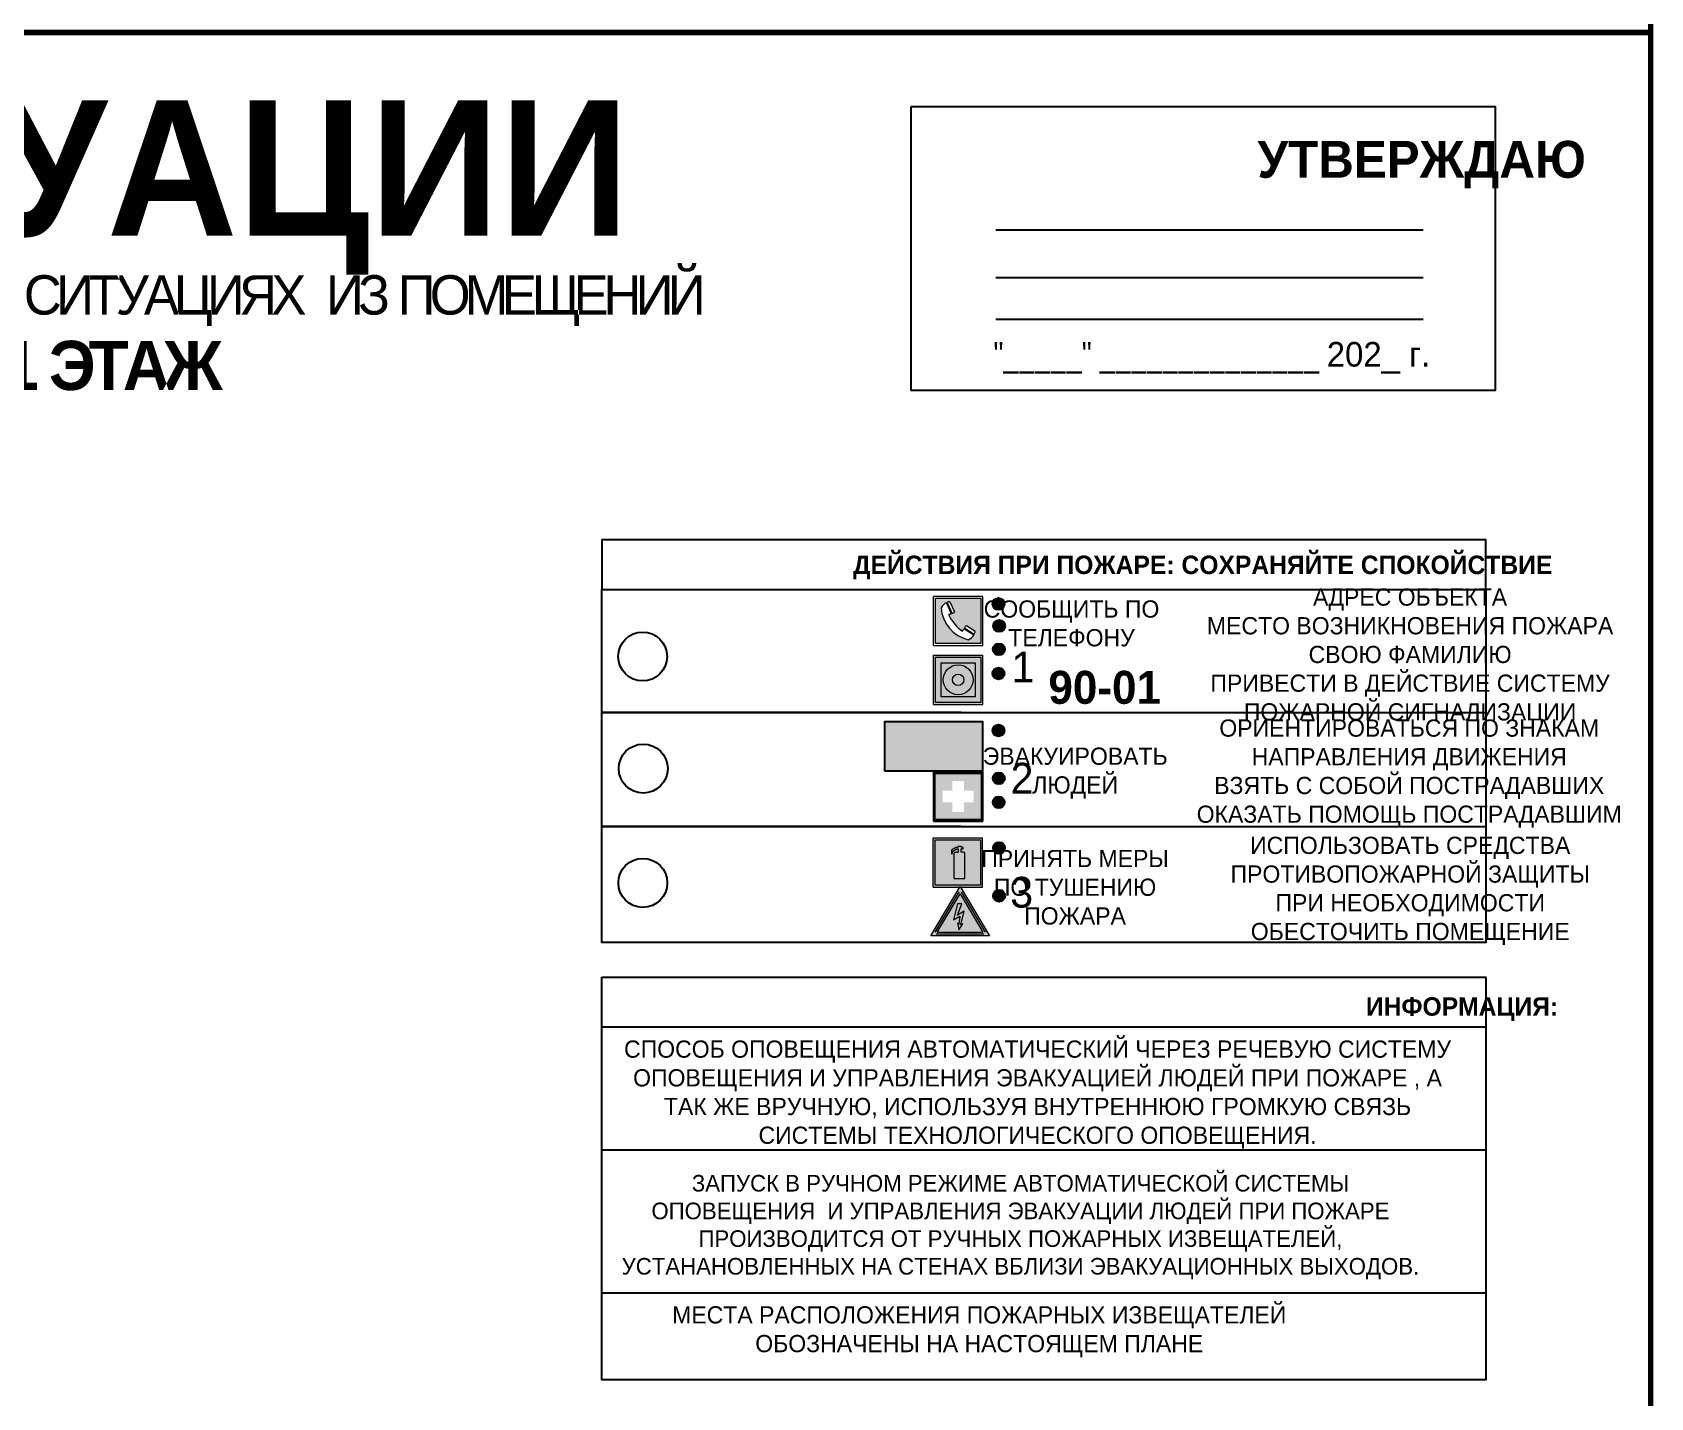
# Model space of a CAD drawing. Header units: millimetres. Extents: x 13114 to 67229, y 22859 to 38520.
# Drawn here: x 38052.4 to 38315.6, y 24862 to 25084 of the extents above; entities that cross this region are included whole.
import ezdxf

# ---------------------------------------------------------------- set-up
doc = ezdxf.new("R2010")
doc.units = ezdxf.units.MM
doc.styles.add('обычный', font='arial.ttf')

# ---------------------------------------------------------------- blocks, each defined once
blk = doc.blocks.new('A$C3E6D3DDE')
at = {"lineweight": 5}
h = blk.add_hatch(color=40, dxfattribs=at)
h.paths.add_polyline_path([(24.1, 1.45), (16.46, -11.35), (31.74, -11.35)])
h.paths.add_polyline_path([(24.09, -0.46), (30.03, -10.41), (18.14, -10.41)], flags=16)
h.paths.add_polyline_path([(24.54, -3.08), (23.41, -6.02), (25.13, -5.01), (24.33, -8.5), (24.82, -8.27), (23.79, -9.86), (23.4, -8.04), (23.8, -8.43), (24.04, -6.29), (22.39, -7.25), (23.44, -3.08)], flags=0)
h = blk.add_hatch(color=256, dxfattribs=at)
h.paths.add_polyline_path([(24.37, 0.03, 0.567511), (23.82, 0.03), (17.59, -10.4, 0.582454), (17.86, -10.88), (30.32, -10.88, 0.582149), (30.6, -10.4)])
h.paths.add_polyline_path([(24.09, -0.46), (18.14, -10.41), (30.03, -10.41)], flags=16)
h.paths.add_polyline_path([(24.54, -3.08), (23.41, -6.02), (25.13, -5.01), (24.33, -8.5), (24.82, -8.27), (23.79, -9.86), (23.4, -8.04), (23.8, -8.43), (24.04, -6.29), (22.39, -7.25), (23.44, -3.08)], flags=0)
h = blk.add_hatch(color=40, dxfattribs=at)
h.paths.add_polyline_path([(24.09, -0.46), (18.14, -10.41), (30.03, -10.41)])
h.paths.add_polyline_path([(24.82, -8.27), (23.79, -9.86), (23.4, -8.04), (23.8, -8.43), (24.04, -6.29), (22.39, -7.25), (23.44, -3.08), (24.54, -3.08), (23.41, -6.02), (25.13, -5.01), (24.33, -8.5)], flags=16)
at = {"color": 40, "lineweight": 5}
for p, q in [((16.46, -11.35), (24.1, 1.45)), ((24.1, 1.45), (31.74, -11.35))]:
    blk.add_line(p, q, dxfattribs=at)
at = {"lineweight": 5}
for p, q in [((17.59, -10.4), (23.82, 0.03)), ((24.37, 0.03), (30.6, -10.4)), ((18.14, -10.41), (24.09, -0.46)), ((23.44, -3.08), (22.39, -7.25)), ((23.41, -6.02), (24.54, -3.08)), ((24.54, -3.08), (23.44, -3.08)), ((24.09, -0.46), (30.03, -10.41)), ((22.39, -7.25), (24.04, -6.29)), ((23.8, -8.43), (23.4, -8.04)), ((23.4, -8.04), (23.79, -9.86)), ((25.13, -5.01), (23.41, -6.02)), ((23.79, -9.86), (24.82, -8.27)), ((24.04, -6.29), (23.8, -8.43)), ((24.33, -8.5), (25.13, -5.01)), ((24.82, -8.27), (24.33, -8.5)), ((17.86, -10.88), (30.32, -10.88)), ((18.14, -10.41), (30.03, -10.41))]:
    blk.add_line(p, q, dxfattribs=at)
at = {"color": 50, "lineweight": 5}
blk.add_line((31.74, -11.35), (16.46, -11.35), dxfattribs=at)
blk = doc.blocks.new('A$C456E1F9C')
at = {"lineweight": 5}
h = blk.add_hatch(color=242, dxfattribs=at)
h.paths.add_polyline_path([(0.51, -1.47), (0.51, -13.26), (12.29, -13.26), (12.29, -1.47)])
h.paths.add_polyline_path([(5.42, -4.95, -0.254479), (4.78, -5.4), (3.52, -2.53, -0.209735), (4.23, -2.4)], flags=16)
h.paths.add_polyline_path([(8.53, -8.6), (10.87, -10.17), (10.54, -10.76), (8.03, -9.13, -0.192251)], flags=16)
h.paths.add_polyline_path([(4.61, -5.49, 0.005518), (3.87, -5.72, 0.128647), (7.49, -10.01, 0.00809), (7.83, -9.33), (10.47, -10.97, -0.16736), (8.99, -12.25, -0.327862), (1.95, -3.95, -0.166952), (3.36, -2.62)], flags=16)
at = {"color": 242, "lineweight": 5}
for p, q in [((0, -13.77), (0, -0.97)), ((12.8, -0.97), (0, -0.97)), ((4.61, -5.49), (3.36, -2.62)), ((3.52, -2.53), (4.78, -5.4)), ((4.23, -2.4), (5.42, -4.95)), ((12.8, -13.77), (12.8, -0.97)), ((7.83, -9.33), (10.47, -10.97)), ((8.03, -9.13), (10.54, -10.76)), ((10.81, -10.12), (8.53, -8.6)), ((10.54, -10.76), (10.8, -10.3)), ((10.8, -10.3), (10.81, -10.12)), ((0, -13.77), (12.8, -13.77))]:
    blk.add_line(p, q, dxfattribs=at)
blk.add_lwpolyline([(0.51, -1.47), (12.29, -1.47), (12.29, -13.26), (0.51, -13.26)], close=True, dxfattribs=at)
for centre, radius, start, end in [((4.59, -5.34), 2.99, 114.2845, 152.1974), ((11.12, -3.31), 9.19, 183.9915, 256.6009), ((4.02, -3.27), 0.891, 76.3284, 123.7092), ((14.98, -39.1), 35.17, 107.1487, 108.4135), ((13.86, -0.94), 11.08, 205.5536, 234.8762), ((4.68, -4.59), 0.824, 276.9621, 334.0723), ((-13.31, 0.8), 23.44, 332.5487, 334.4027), ((8.94, -9.5), 0.989, 114.4092, 157.9388), ((7.87, -9.46), 3, 291.9291, 329.9329)]:
    blk.add_arc(centre, radius, start, end, dxfattribs=at)
blk = doc.blocks.new('A$C54414219')
at = {"true_color": 0xffffff}
h = blk.add_hatch(color=7, dxfattribs=at)
h.paths.add_polyline_path([(2.39, -9.45), (2.39, -18.3), (11.23, -18.3), (11.23, -9.45)], flags=0)
h.paths.add_polyline_path([(10.71, -13.87, -1), (2.92, -13.87, -1)], flags=0)
h.paths.add_polyline_path([(8.3, -13.87, -1), (5.33, -13.87, -1)], flags=0)
h.paths.add_polyline_path([(0.41, -7.47), (0.41, -20.27), (13.21, -20.27), (13.21, -7.47)])
h.paths.add_polyline_path([(0.92, -19.77), (12.71, -19.77), (12.71, -7.98), (0.92, -7.98)], flags=16)
h.paths.add_polyline_path([(11.23, -9.45), (11.23, -18.3), (2.39, -18.3), (2.39, -9.45)], flags=0)
at = {"lineweight": 5}
h = blk.add_hatch(color=242, dxfattribs=at)
h.paths.add_polyline_path([(12.71, -7.98), (0.92, -7.98), (0.92, -19.77), (12.71, -19.77)])
h.paths.add_polyline_path([(11.23, -18.3), (2.39, -18.3), (2.39, -9.45), (11.23, -9.45)], flags=16)
h.paths.add_polyline_path([(10.71, -13.87, -1), (2.92, -13.87, -1)], flags=0)
h.paths.add_polyline_path([(8.3, -13.87, -1), (5.33, -13.87, -1)], flags=0)
at = {"true_color": 0xffffff}
h = blk.add_hatch(color=7, dxfattribs=at)
h.paths.add_polyline_path([(2.39, -9.45), (2.39, -18.3), (11.23, -18.3), (11.23, -9.45)])
h.paths.add_polyline_path([(10.71, -13.87, -1), (2.92, -13.87, -1)], flags=16)
h.paths.add_polyline_path([(8.3, -13.87, -1), (5.33, -13.87, -1)], flags=0)
at = {"lineweight": 5}
h = blk.add_hatch(color=242, dxfattribs=at)
h.paths.add_polyline_path([(2.92, -13.87, 1), (10.71, -13.87, 1)])
h.paths.add_polyline_path([(8.3, -13.87, -1), (5.33, -13.87, -1)], flags=16)
at = {"color": 242, "lineweight": 5}
for p, q in [((0.41, -20.27), (0.41, -7.47)), ((0.41, -7.47), (13.21, -7.47)), ((0.41, -7.47), (13.21, -7.47)), ((13.21, -20.27), (13.21, -7.47)), ((0.41, -20.27), (13.21, -20.27))]:
    blk.add_line(p, q, dxfattribs=at)
for points in [[(0.92, -7.98), (12.71, -7.98), (12.71, -19.77), (0.92, -19.77)], [(2.39, -9.45), (11.23, -9.45), (11.23, -18.3), (2.39, -18.3)]]:
    blk.add_lwpolyline(points, close=True, dxfattribs=at)
for radius in [3.89, 1.49]:
    blk.add_circle((6.81, -13.87), radius, dxfattribs=at)
blk = doc.blocks.new('A$C32E8229D')
at = {"true_color": 0xffffff}
blk.add_hatch(color=7, dxfattribs=at).paths.add_polyline_path([(0, 0), (0, -8), (16, -8), (16, 0)])
h = blk.add_hatch(color=126)
h.paths.add_polyline_path([(0.2, -0.2), (15.8, -0.2), (15.8, -7.8), (0.2, -7.8)])
h.paths.add_polyline_path([(13.49, -2.05), (12.08, -2.05), (11.37, -2.63, 0.162397), (11.29, -2.84), (11.29, -3.63), (10.35, -3.63), (10.35, -4.05), (11.68, -4.05), (11.68, -3.48), (12.26, -4.28), (11.29, -5.1), (11.29, -6.78), (11.85, -6.78), (11.85, -5.44), (12.8, -4.64), (12.8, -5.94), (14.46, -5.94), (14.46, -5.39), (13.45, -5.39), (13.45, -3.97), (12.46, -2.59), (13.15, -2.59), (13.69, -3.34), (14.18, -3)], flags=16)
h.paths.add_polyline_path([(10.74, -1.82, 1), (11.8, -1.82, 1)], flags=16)
h.paths.add_polyline_path([(9.39, -3.59), (5.99, -3.59), (6.56, -3.03), (5.91, -3.03), (5.1, -3.83), (5.91, -4.64), (6.56, -4.64), (5.99, -4.09), (9.39, -4.09)], flags=16)
h.paths.add_polyline_path([(4.29, -1.08), (1.72, -1.08), (1.72, -6.6), (4.29, -6.6)], flags=16)
at = {"color": 126}
blk.add_lwpolyline([(16, -8), (0, -8), (0, 0), (16, 0)], close=True, dxfattribs=at)
blk = doc.blocks.new('A$C18900ED3')
h = blk.add_hatch(color=126)
h.paths.add_polyline_path([(-0.18, -0.18), (-7.02, -0.18), (-7.02, -7.02), (-0.18, -7.02)])
h.paths.add_polyline_path([(-5.89, -4.46), (-5.89, -2.77), (-4.46, -2.77), (-4.46, -1.31), (-2.77, -1.31), (-2.77, -2.77), (-1.33, -2.77), (-1.33, -4.46), (-2.77, -4.46), (-2.77, -5.89), (-4.46, -5.89), (-4.46, -4.46)], flags=16)
at = {"color": 126}
for p, q in [((-7.2, 0), (-7.2, -7.2)), ((0, 0), (-7.2, 0)), ((0, -7.2), (0, 0)), ((-7.02, -7.02), (-7.02, -0.18)), ((-7.02, -0.18), (-0.18, -0.18)), ((-0.18, -0.18), (-0.18, -7.02)), ((-0.18, -7.02), (-7.02, -7.02)), ((-7.2, -7.2), (0, -7.2))]:
    blk.add_line(p, q, dxfattribs=at)
blk = doc.blocks.new('A$C3AD82952')
at = {"true_color": 0xf5f5ff}
h = blk.add_hatch(color=7, dxfattribs=at)
h.dxf.hatch_style = 1
h.paths.add_polyline_path([(8.21, 8.73, 0.414214), (7.89, 9.05), (7.22, 9.05), (7.22, 9.92), (7.59, 9.92, 1), (7.57, 10.36), (7.22, 10.36), (7.22, 10.6), (6.43, 10.6), (6.43, 10.36), (6.01, 10.36), (4.74, 9.59), (4.74, 8.69), (4.98, 8.73), (4.98, 9.26), (6.12, 9.91), (6.43, 9.91), (6.43, 9.05), (5.76, 9.05, 0.414214), (5.44, 8.73), (5.44, 2.2), (8.21, 2.2)], flags=0)
h.paths.add_polyline_path([(12.8, 12.8), (0, 12.8), (0, 0), (12.8, 0)])
h.paths.add_polyline_path([(0.51, 12.29), (12.29, 12.29), (12.29, 0.51), (0.51, 0.51)], flags=16)
h.paths.add_polyline_path([(4.74, 9.59), (6.01, 10.36), (6.43, 10.36), (6.43, 10.6), (7.22, 10.6), (7.22, 10.36), (7.59, 10.36, -0.94586), (7.59, 9.92), (7.22, 9.92), (7.22, 9.05), (7.89, 9.05, -0.414214), (8.21, 8.73), (8.21, 2.2), (5.44, 2.2), (5.44, 8.73, -0.414214), (5.76, 9.05), (6.43, 9.05), (6.43, 9.91), (6.12, 9.91), (4.98, 9.26), (4.98, 8.73), (4.74, 8.69)], flags=0)
h = blk.add_hatch(color=242)
h.dxf.hatch_style = 1
h.paths.add_polyline_path([(12.29, 12.29), (0.51, 12.29), (0.51, 0.51), (12.29, 0.51)])
h.paths.add_polyline_path([(4.74, 8.69), (4.74, 9.59), (6.01, 10.36), (6.43, 10.36), (6.43, 10.6), (7.22, 10.6), (7.22, 10.36), (7.59, 10.36, -0.94586), (7.59, 9.92), (7.22, 9.92), (7.22, 9.05), (7.89, 9.05, -0.414214), (8.21, 8.73), (8.21, 2.2), (5.44, 2.2), (5.44, 8.73, -0.414214), (5.76, 9.05), (6.43, 9.05), (6.43, 9.91), (6.12, 9.91), (4.98, 9.26), (4.98, 8.73)], flags=16)
h = blk.add_hatch(color=7, dxfattribs=at)
h.dxf.hatch_style = 1
h.paths.add_polyline_path([(8.21, 8.73, 0.414214), (7.89, 9.05), (7.22, 9.05), (7.22, 9.92), (7.59, 9.92, 1), (7.57, 10.36), (7.22, 10.36), (7.22, 10.6), (6.43, 10.6), (6.43, 10.36), (6.01, 10.36), (4.74, 9.59), (4.74, 8.69), (4.98, 8.73), (4.98, 9.26), (6.12, 9.91), (6.43, 9.91), (6.43, 9.05), (5.76, 9.05, 0.414214), (5.44, 8.73), (5.44, 2.2), (8.21, 2.2)])
at = {"color": 242, "lineweight": 5}
for p, q in [((0, 0), (0, 12.8)), ((0, 12.8), (12.8, 12.8)), ((12.8, 0), (12.8, 12.8)), ((6.01, 10.36), (4.74, 9.59)), ((4.74, 9.59), (4.74, 8.69)), ((4.74, 8.69), (4.98, 8.73)), ((4.98, 9.26), (6.12, 9.91)), ((4.98, 8.73), (4.98, 9.26)), ((5.44, 2.2), (5.44, 8.73)), ((5.76, 9.05), (6.43, 9.05)), ((6.01, 10.36), (6.43, 10.36)), ((6.12, 9.91), (6.43, 9.91)), ((7.22, 10.6), (6.43, 10.6)), ((6.43, 10.6), (6.43, 10.36)), ((6.43, 9.91), (6.43, 9.05)), ((7.22, 10.36), (7.22, 10.6)), ((7.59, 10.36), (7.22, 10.36)), ((7.22, 9.05), (7.22, 9.92)), ((7.59, 9.92), (7.22, 9.92)), ((7.89, 9.05), (7.22, 9.05)), ((8.21, 2.2), (8.21, 8.73)), ((0, 0), (12.8, 0)), ((5.44, 2.2), (8.21, 2.2))]:
    blk.add_line(p, q, dxfattribs=at)
blk.add_lwpolyline([(0.51, 12.29), (12.29, 12.29), (12.29, 0.51), (0.51, 0.51)], close=True, dxfattribs=at)
for centre, radius, start, end in [((5.76, 8.73), 0.32, 90, 180), ((7.58, 10.14), 0.223, 273.1875, 86.8125), ((7.89, 8.73), 0.32, 0, 90)]:
    blk.add_arc(centre, radius, start, end, dxfattribs=at)

msp = doc.modelspace()

# ---------------------------------------------------------------- hatches: boundary and pattern name
at = {"lineweight": 0}
h = msp.add_hatch(color=256, dxfattribs=at)
h.dxf.hatch_style = 1
h.paths.add_polyline_path([(38208.59, 24991.08, 1), (38210.52, 24991.08, 1)])
h = msp.add_hatch(color=256, dxfattribs=at)
h.dxf.hatch_style = 1
h.paths.add_polyline_path([(38208.69, 24987.5, 1), (38210.62, 24987.5, 1)])
h = msp.add_hatch(color=256, dxfattribs=at)
h.dxf.hatch_style = 1
h.paths.add_polyline_path([(38208.65, 24983.69, 1), (38210.59, 24983.69, 1)])
h = msp.add_hatch(color=256, dxfattribs=at)
h.dxf.hatch_style = 1
h.paths.add_polyline_path([(38208.57, 24979.76, 1), (38210.5, 24979.76, 1)])
h = msp.add_hatch(color=256, dxfattribs=at)
h.dxf.hatch_style = 1
h.paths.add_polyline_path([(38208.58, 24970.49, 1), (38210.52, 24970.49, 1)])
h = msp.add_hatch(color=256, dxfattribs=at)
h.dxf.hatch_style = 1
h.paths.add_polyline_path([(38208.62, 24962.71, 1), (38210.56, 24962.71, 1)])
h = msp.add_hatch(color=256, dxfattribs=at)
h.dxf.hatch_style = 1
h.paths.add_polyline_path([(38208.62, 24958.81, 1), (38210.55, 24958.81, 1)])
h = msp.add_hatch(color=256, dxfattribs=at)
h.dxf.hatch_style = 1
h.paths.add_polyline_path([(38208.68, 24951.39, 1), (38210.61, 24951.39, 1)])
h = msp.add_hatch(color=256, dxfattribs=at)
h.dxf.hatch_style = 1
h.paths.add_polyline_path([(38208.68, 24943.62, 1), (38210.61, 24943.62, 1)])

# ---------------------------------------------------------------- linework, layer by layer
at = {"color": 6, "lineweight": 100}
for points in [[(37715.63, 25479), (38315.63, 25479), (38315.63, 25084), (37715.63, 25084)], [(37715.63, 25084), (38315.63, 25084), (38315.63, 24689), (37715.63, 24689)], [(37715.63, 25084), (38315.63, 25084), (38315.63, 24689), (37715.63, 24689)]]:
    msp.add_lwpolyline(points, close=True, dxfattribs=at)
for points in [[(38195.34, 25071.96), (38290.35, 25071.96), (38290.35, 25025.76), (38195.34, 25025.76)], [(38145.05, 24993.44), (38288.81, 24993.44), (38288.81, 25001.49), (38145.05, 25001.49)], [(38145.05, 24993.44), (38288.81, 24993.44), (38288.81, 24936.04), (38145.05, 24936.04)]]:
    msp.add_lwpolyline(points, close=True)
for points in [[(38209.1, 25051.91), (38278.62, 25051.91)], [(38209.1, 25044.15), (38278.62, 25044.15)], [(38209.1, 25037.36), (38278.62, 25037.36)], [(38203.46, 24973.44), (38145.05, 24973.44), (38288.81, 24973.44)], [(38203.46, 24954.87), (38145.05, 24954.87), (38288.81, 24954.87)]]:
    msp.add_lwpolyline(points)
at = {"color": 0}
msp.add_lwpolyline([(38145.05, 24930.38), (38288.81, 24930.38), (38288.81, 24864.93), (38145.05, 24864.93)], close=True, dxfattribs=at)
for points in [[(38145.05, 24922.32), (38288.81, 24922.32)], [(38145.05, 24902.33), (38288.81, 24902.33)], [(38145.05, 24879.08), (38288.81, 24879.08)]]:
    msp.add_lwpolyline(points, dxfattribs=at)
for centre, radius in [((38209.55, 24991.08), 0.966), ((38209.66, 24987.5), 0.966), ((38151.67, 24982.52), 3.98), ((38209.62, 24983.69), 0.966), ((38209.54, 24979.76), 0.966), ((38209.55, 24970.49), 0.966), ((38151.76, 24964.29), 3.98), ((38209.59, 24962.71), 0.966), ((38209.58, 24958.81), 0.966), ((38209.64, 24951.39), 0.966), ((38151.7, 24945.71), 3.98), ((38209.65, 24943.62), 0.966)]:
    msp.add_circle(centre, radius)

# ---------------------------------------------------------------- block references
for name, p, xscale, yscale, zscale in [('A$C456E1F9C', (38199, 24992.9), 0.625, 0.625, 0.625), ('A$C54414219', (38198.74, 24987.41), 0.625, 0.625, 0.625), ('A$C18900ED3', (38207, 24963.76), 1.111111111007631, 1.111111111007631, 1.111111111007631), ('A$C3AD82952', (38198.95, 24945.03), 0.625, 0.625, 0.625), ('A$C3E6D3DDE', (38188.24, 24944.22), 0.625, 0.625, 0.625)]:
    msp.add_blockref(name, p, dxfattribs=dict(xscale=xscale, yscale=yscale, zscale=zscale))
at = {"xscale": -1}
msp.add_blockref('A$C32E8229D', (38207, 24971.91), dxfattribs=at)

# ---------------------------------------------------------------- texts
at = {"lineweight": 0, "style": 'обычный'}
for s, insert, char_height, width, attachment_point in [('{\\fProxima Nova Rg|b1|i0|c204|p2;ПЛАН ЭВАКУАЦИИ}', (37872.39, 25072.95), 22, 493.8901, 1), ('\\pi-18,l18,t18;{\\fProxima Nova Rg|b1|i0|c204|p2;УТВЕРЖДАЮ\\H1.1997x; }', (38278.38, 25062.49), 6, 126.6484, 5), ('{\\fArial Narrow|b0|i0|c204|p34;"_____" ______________ \\fProxima Nova Rg|b0|i0|c204|p2;202_ г. }', (38244.25, 25031.08), 4, 78.6503, 5), ('{\\fProxima Nova Rg|b1|i0|c204|p2;ДЕЙСТВИЯ ПРИ ПОЖАРЕ: СОХРАНЯЙТЕ СПОКОЙСТВИЕ\\H1.6644x; }', (38242.76, 24996.99), 3, 175.1736, 5), ('\\pi-8.4,l8.4,t8.4;{\\fProxima Nova Rg|b0|i0|c204|p2;АДРЕС ОБЪЕКТА\\PМЕСТО ВОЗНИКНОВЕНИЯ ПОЖАРА \\PСВОЮ ФАМИЛИЮ\\PПРИВЕСТИ В ДЕЙСТВИЕ СИСТЕМУ \\PПОЖАРНОЙ СИГНАЛИЗАЦИИ}', (38276.5, 24982.45), 2.8, 126.6484, 5), ('{\\fProxima Nova Rg|b0|i0|c204|p2;СООБЩИТЬ ПО \\PТЕЛЕФОНУ}', (38221.43, 24987.89), 2.8, 126.6484, 5), ('{\\fProxima Nova Rg|b0|i0|c204|p2;1\\H1.1667x; }', (38213.53, 24980.82), 5, 126.6484, 5), ('{\\fProxima Nova Rg|b1|i0|c204|p2;\\H1.0714x;90-01\\fProxima Nova Rg|b0|i0|c204|p2;\\H0.93331x; \\H1.3449x; }', (38226.82, 24977.47), 5, 126.6484, 5), ('\\pi-8.4,l8.4,t8.4;{\\fProxima Nova Rg|b0|i0|c204|p2;ОРИЕНТИРОВАТЬСЯ ПО ЗНАКАМ \\PНАПРАВЛЕНИЯ ДВИЖЕНИЯ\\PВЗЯТЬ С СОБОЙ ПОСТРАДАВШИХ\\PОКАЗАТЬ ПОМОЩЬ ПОСТРАДАВШИМ}', (38276.36, 24963.48), 2.8, 126.6484, 5), ('{\\fProxima Nova Rg|b0|i0|c204|p2;ЭВАКУИРОВАТЬ \\PЛЮДЕЙ}', (38222.03, 24963.57), 2.8, 126.6484, 5), ('{\\fProxima Nova Rg|b0|i0|c204|p2;2\\H1.1967x; }', (38213.38, 24962.74), 5, 126.6484, 5), ('\\pi-8.4,l8.4,t8.4;{\\fProxima Nova Rg|b0|i0|c204|p2;ИСПОЛЬЗОВАТЬ СРЕДСТВА \\PПРОТИВОПОЖАРНОЙ ЗАЩИТЫ \\PПРИ НЕОБХОДИМОСТИ \\PОБЕСТОЧИТЬ ПОМЕЩЕНИЕ}', (38276.52, 24944.41), 2.8, 126.6484, 5), ('{\\fProxima Nova Rg|b0|i0|c204|p2;ПРИНЯТЬ МЕРЫ \\PПО ТУШЕНИЮ \\PПОЖАРА}', (38222, 24944.99), 2.8, 126.6484, 5), ('{\\fProxima Nova Rg|b0|i0|c204|p2;3\\H1.1967x; }', (38213.32, 24944.16), 5, 126.6484, 5), ('{\\fProxima Nova Rg|b1|i0|c204|p2;ИНФОРМАЦИЯ:\\H1.1997x; }', (38284.95, 24925.18), 3, 175.1736, 5), ('{\\fProxima Nova Rg|b0|i0|c204|p2;СПОСОБ ОПОВЕЩЕНИЯ АВТОМАТИЧЕСКИЙ ЧЕРЕЗ РЕЧЕВУЮ СИСТЕМУ ОПОВЕЩЕНИЯ И УПРАВЛЕНИЯ ЭВАКУАЦИЕЙ ЛЮДЕЙ ПРИ ПОЖАРЕ , А ТАК ЖЕ ВРУЧНУЮ, ИСПОЛЬЗУЯ ВНУТРЕННЮЮ ГРОМКУЮ СВЯЗЬ СИСТЕМЫ ТЕХНОЛОГИЧЕСКОГО ОПОВЕЩЕНИЯ.}', (38215.9, 24911.28), 2.8, 137.0334, 5), ('{\\fProxima Nova Rg|b0|i0|c204|p2;\\P\\pt8.1;ЗАПУСК В РУЧНОМ РЕЖИМЕ АВТОМАТИЧЕСКОЙ СИСТЕМЫ ОПОВЕЩЕНИЯ  И УПРАВЛЕНИЯ ЭВАКУАЦИИ ЛЮДЕЙ ПРИ ПОЖАРЕ ПРОИЗВОДИТСЯ ОТ РУЧНЫХ ПОЖАРНЫХ ИЗВЕЩАТЕЛЕЙ, УСТАНАНОВЛЕННЫХ НА СТЕНАХ ВБЛИЗИ ЭВАКУАЦИОННЫХ ВЫХОДОВ. }', (38213.12, 24891.99), 2.7, 131.4512, 5), ('\\pt8.4;{\\fProxima Nova Rg|b0|i0|c204|p2;\\PМЕСТА РАСПОЛОЖЕНИЯ ПОЖАРНЫХ ИЗВЕЩАТЕЛЕЙ ОБОЗНАЧЕНЫ НА НАСТОЯЩЕМ ПЛАНЕ}', (38206.42, 24875.07), 2.8, 118.5618, 5)]:
    msp.add_mtext(s, dxfattribs=dict(at, insert=insert, char_height=char_height, width=width, attachment_point=attachment_point))
at = {"color": 0, "lineweight": 0, "insert": (38023.52, 25044.69), "char_height": 8, "width": 449.2158, "attachment_point": 5, "style": 'обычный'}
msp.add_mtext('{\\fArial Black|b1|i0|c204|p34;\\H2x;\\T0.85;  \\fArial Narrow|b0|i0|c204|p34;\\H0.8x;\\W0.9;\\P\\fProxima Nova Rg|b0|i0|c204|p2;\\H0.5x;\\W1;\\C256;ПРИ ПОЖАРЕ  ИЛИ ДРУГИХ ЧРЕЗВЫЧАЙНЫХ СИТУАЦИЯХ  ИЗ ПОМЕЩЕНИЙ \\fProxima Nova Rg|b1|i0|c204|p2;\\H1.25x;\\PЦЭО:  АБК ЦСиП   1 ЭТАЖ}', dxfattribs=at)

doc.saveas('drawing.dxf')
